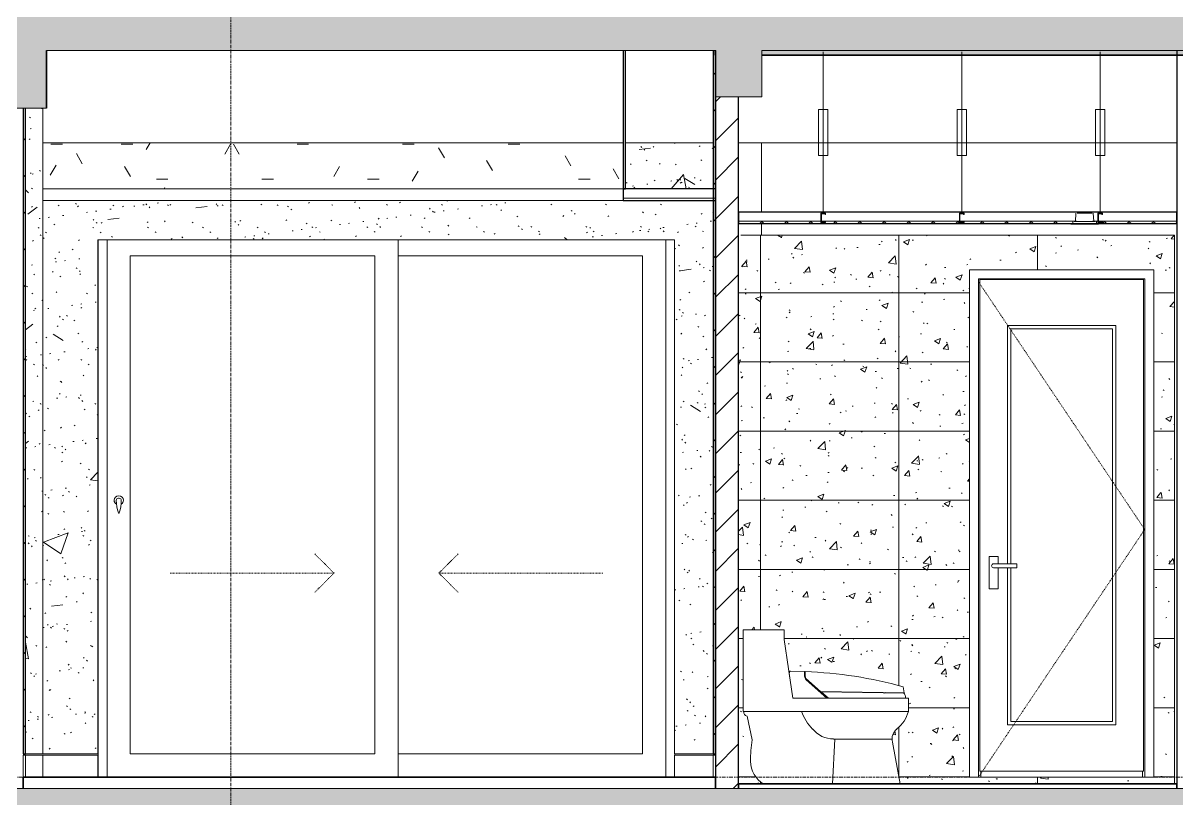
# Model space of a CAD drawing. Header units: millimetres. Extents: x -92143 to -2058, y -8802 to 35300.
# Drawn here: x -25437 to -20437, y 15705 to 19070 of the extents above; entities that cross this region are included whole.
import ezdxf

# ---------------------------------------------------------------- set-up
doc = ezdxf.new("R2010")
doc.units = ezdxf.units.MM
for name, pattern in [('Centre', [31.75, 6.35, -4.7625, 15.875, -4.7625]), ('Dash', [6.35, 3.175, -3.175]), ('Grid Line', [22.225, 12.7, -3.175, 3.175, -3.175])]:
    doc.linetypes.add(name, pattern=pattern)
for name, color, linetype, lineweight in [('0-1', 7, 'Continuous', 5), ('A-CLNG', 13, 'Continuous', 9), ('A-CLNG-1', 250, 'Continuous', 25), ('A-CLNG-2', 7, 'Continuous', 9), ('A-CLNG-PATT-1', 9, 'Continuous', 9), ('A-CLNG-PATT-3', 254, 'Continuous', 18), ('A-DETL-GENF', 92, 'Continuous', 9), ('A-DETL-GENF-1', 7, 'Continuous', 9), ('A-DETL-GENF-HDLN-1', 7, 'Dash', 9), ('A-DETL-THIN', 151, 'Continuous', 9), ('A-DOOR', 31, 'Continuous', 9), ('A-DOOR-1', 7, 'Continuous', 9), ('A-DOOR-FRAM', 31, 'Continuous', 9), ('A-DOOR-GLAZ', 31, 'Continuous', 9), ('A-DOOR-HDLN', 31, 'Dash', 18), ('A-FLOR-1', 10, 'Continuous', 35), ('A-FLOR-HRAL', 11, 'Continuous', 9), ('A-FLOR-HRAL-1', 253, 'Continuous', 18), ('A-FLOR-HRAL-2', 9, 'Continuous', 9), ('A-FLOR-LEVL-2', 51, 'Centre', 9), ('A-FLOR-PATT-1', 7, 'Continuous', 9), ('A-WALL-2', 250, 'Continuous', 25), ('A-WALL-PATT-1', 7, 'Continuous', 9), ('A-WALL-PATT-2', 9, 'Continuous', 9), ('E-LITE-EQPM', 33, 'Continuous', 9), ('E-LITE-EQPM-1', 7, 'Continuous', 9), ('I-WALL-1', 250, 'Continuous', 25), ('I-WALL-2', 7, 'Continuous', 9), ('P-SANR-FIXT', 6, 'Continuous', 9), ('P-SANR-FIXT-1', 7, 'Continuous', 9), ('S-BEAM-2', 7, 'Continuous', 9), ('S-BEAM-3', 10, 'Continuous', 35), ('S-COLS-1', 7, 'Continuous', 9), ('S-GRID-1', 1, 'Grid Line', 9)]:
    doc.layers.add(name, color=color, linetype=linetype, lineweight=lineweight)
pattern_1 = [(45, (-51987.05, 14125), (-79.5495, 79.5495), [])]
pattern_2 = [(50, (-51987.05, 14125), (1093.104, -95.634), [114.3, -1257.3]), (355, (-51987, 14125), (-211.457, 1146.34), [91.44, -1005.84]), (100.451, (-51896, 14117), (881.656, 1050.7), [97.14, -1068.54]), (46.184, (-51987, 14429.8), (1626.475, -252.257), [171.45, -1885.95]), (96.636, (-51851.5, 14408.8), (1424.42, 1484.565), [145.71, -1602.81]), (351.184, (-51987, 14429.8), (1424.43, 1484.55), [137.16, -1508.76]), (21, (-51834.65, 14353.6), (909.686, -613.59), [114.3, -1257.3]), (326, (-51834.7, 14353.6), (370.812, 1105.13), [91.44, -1005.84]), (71.451, (-51758.8, 14302.5), (1280.503, 491.528), [97.14, -1068.54]), (37.5, (-51987.05, 14125), (18.5313, 507.3303), [50.292, -943.356, 50.292, -970.788, -1009.65]), (37.5, (-51987.05, 14125), (18.5313, 507.3303), [-2014.728, 50.292, -959.358]), (7.5, (-51987.05, 14125), (400.918, 601.084), [50.292, -531.876, 50.292, -920.496, -384.81]), (7.5, (-51987.05, 14125), (400.918, 601.084), [-1552.956, 50.292, -334.518]), (327.5, (-52326.9, 14125), (813.545, -34.3737), [50.292, -330.708, 50.292, -1138.428, -1577.34]), (327.5, (-52326.9, 14125), (813.545, -34.3737), [-1569.72, 50.292, -1527.048]), (317.5, (-52479.3, 14125), (888.775, 152.56), [50.292, -445.008, 50.292, -739.14, -1120.14]), (317.5, (-52479.3, 14125), (888.775, 152.56), [-1284.732, 50.292, -1069.848])]
pattern_3 = [(37.5, (-51987.05, 14125), (-4.79953, 146.8239), [5.029, -110.795, 5.029, -124.511, -123.825]), (37.5, (-51987.05, 14125), (-4.79953, 146.8239), [-245.364, 5.029, -118.796]), (7.5, (-51987.05, 14125), (134.8574, 215.0472), [5.029, -57.455, 5.029, -99.365, -40.005]), (7.5, (-51987.05, 14125), (134.8574, 215.0472), [-166.878, 5.029, -34.976]), (327.5, (-52080.78, 14125), (237.29776, 0.4316), [5.029, -33.071, 5.029, -132.131, -179.07]), (327.5, (-52080.78, 14125), (237.29776, 0.4316), [-175.26, 5.029, -174.041]), (317.5, (-52080.78, 14125), (229.067, 66.8792), [5.029, -14.021, 5.029, -84.887, -102.87]), (317.5, (-52080.78, 14125), (229.067, 66.8792), [-108.966, 5.029, -97.841])]

# ---------------------------------------------------------------- blocks, each defined once
blk = doc.blocks.new('NCV_TKTC_KET CAU_rvt-1-TKCS_MẶT CẮT E')
at = {"layer": 'A-FLOR-PATT-1'}
h = blk.add_hatch(color=256, dxfattribs=at)
h.paths.add_polyline_path([(-48635.6, 18930), (-48635.6, 18950), (-50536.9, 18950), (-50536.9, 18930), (-48844.9, 18930)])
h.paths.add_polyline_path([(-75336.9, 18930), (-73236.9, 18930), (-73236.9, 18950), (-75336.9, 18950)])
h.paths.add_polyline_path([(-20336.9, 18930), (-20336.9, 18950), (-22235.3, 18950), (-22235.3, 18930), (-20484.2, 18930)])
h.paths.add_polyline_path([(-48435.6, 18930), (-48433.3, 18930), (-48433.3, 18950), (-48435.6, 18950)])
h.paths.add_polyline_path([(-22438.4, 18930), (-22435.3, 18930.3), (-22435.3, 18950), (-22438.4, 18950)])
h.paths.add_polyline_path([(-66936.9, 18930), (-65032.3, 18930), (-65032.3, 18950), (-66936.9, 18950)])
h.paths.add_polyline_path([(-28536.9, 18930), (-28536.9, 18950), (-30435.3, 18950), (-30435.3, 18930), (-28807.5, 18930)])
h.paths.add_polyline_path([(-30638.4, 18930), (-30635.3, 18930), (-30635.3, 18950), (-30638.4, 18950)])
h.paths.add_polyline_path([(-58736.9, 18930), (-56833.3, 18930), (-56833.3, 18950), (-58736.9, 18950)])
h.paths.add_polyline_path([(-40434.4, 18930), (-40434.4, 18950), (-42336.9, 18950), (-42336.9, 18930), (-40521.7, 18930)])
at = {"layer": 'A-FLOR-1'}
for p, q in [((-22438.4, 18950), (-22438.4, 18930)), ((-22438.4, 18930), (-22435.3, 18930)), ((-22235.3, 18930), (-20336.9, 18930))]:
    blk.add_line(p, q, dxfattribs=at)
at = {"layer": 'S-BEAM-2'}
for p, q in [((-22836.9, 18550), (-25351.9, 18550)), ((-22446.9, 18550), (-22826.9, 18550)), ((-20436.9, 18550), (-22336.9, 18550))]:
    blk.add_line(p, q, dxfattribs=at)
at = {"layer": 'S-BEAM-3'}
for p, q in [((-25335.3, 18700), (-25335.3, 18950)), ((-22436.9, 18950), (-22436.9, 18750))]:
    blk.add_line(p, q, dxfattribs=at)
blk = doc.blocks.new('DOOR_CW_01 CANH MO-PANEL KINH - DIG_02-800x2200-CỬA NHÔM KÍNH-400864-TKCS_MẶT CẮT E')
at = {"layer": 'A-DETL-GENF-HDLN-1'}
for p, q in [((-28776.5, 6673.5), (-29496.5, 7747)), ((-29496.5, 5600), (-28776.5, 6673.5))]:
    blk.add_line(p, q, dxfattribs=at)
at = {"layer": 'A-DOOR-1'}
for p, q in [((-29496.5, 7760), (-29496.5, 5600)), ((-29496.5, 7760), (-28776.5, 7760)), ((-28781.5, 7758), (-29491.5, 7758)), ((-29491.5, 7758), (-29491.5, 5626)), ((-28781.5, 5626), (-28781.5, 7758)), ((-28776.5, 5600), (-28776.5, 7760)), ((-29371.5, 6524.5), (-29371.5, 7558)), ((-29371.5, 7558), (-28901.5, 7558)), ((-28901.5, 7558), (-28901.5, 5826)), ((-29356.5, 7543), (-29356.5, 6524.5)), ((-28916.5, 7543), (-29356.5, 7543)), ((-28916.5, 5841), (-28916.5, 7543)), ((-29411.8, 6556), (-29451.3, 6556)), ((-29451.3, 6556), (-29451.3, 6416)), ((-29411.8, 6524.5), (-29411.8, 6556)), ((-29356.5, 6524.5), (-29431.5, 6524.5)), ((-29356.5, 6507.5), (-29431.5, 6507.5)), ((-29411.8, 6416), (-29411.8, 6507.5)), ((-29371.5, 5826), (-29371.5, 6507.5)), ((-29356.5, 6524.5), (-29330.7, 6524.5)), ((-29356.5, 6507.5), (-29356.5, 5841)), ((-29330.7, 6507.5), (-29356.5, 6507.5)), ((-29330.7, 6524.5), (-29330.7, 6507.5)), ((-29451.3, 6416), (-29411.8, 6416)), ((-28901.5, 5826), (-29371.5, 5826)), ((-29356.5, 5841), (-28916.5, 5841)), ((-29491.5, 5626), (-28781.5, 5626)), ((-29486.5, 5626), (-29486.5, 5600)), ((-28786.5, 5626), (-28786.5, 5600))]:
    blk.add_line(p, q, dxfattribs=at)
for start, end in [(90, 180), (180, 270)]:
    blk.add_arc((-29431.5, 6516), 8.5, start, end, dxfattribs=at)
blk = doc.blocks.new('TOILET - TOILET-400871-TKCS_MẶT CẮT E')
at = {"layer": 'P-SANR-FIXT-1'}
for p, q in [((-30517.2, 6238.8), (-30338.3, 6238.8)), ((-30517.2, 5884.5), (-30517.2, 6238.8)), ((-30338.3, 6238.8), (-30338.3, 6196.1)), ((-30338.3, 6196.1), (-30301.7, 5942.7)), ((-30317.1, 6048.9), (-30313.7, 6058.1)), ((-30311.6, 6059.4), (-30250.9, 6057.8)), ((-30248.1, 6040.7), (-30248.1, 6057.1)), ((-30301.7, 5942.7), (-30317.1, 6048.9)), ((-30181.1, 5971.6), (-30244.4, 6027.8)), ((-30243, 6022.1), (-30153.7, 5942.7)), ((-29819.2, 5965.3), (-30181.1, 5971.6)), ((-30179, 5970), (-29819.9, 5963.7)), ((-30147, 5942.7), (-30179, 5970)), ((-29822.8, 5991.3), (-29819.2, 5965.3)), ((-29813.5, 5950.7), (-29813.5, 5942.7)), ((-30153.7, 5942.7), (-30301.7, 5942.7)), ((-30301.7, 5942.7), (-29800.4, 5942.7)), ((-29813.5, 5942.7), (-30147, 5942.7)), ((-29800.4, 5942.7), (-29800.4, 5884.5)), ((-30514.1, 5884.5), (-30517.2, 5884.5)), ((-29800.4, 5884.5), (-30517.2, 5884.5)), ((-30477.9, 5760.8), (-30499.7, 5863.3)), ((-30130, 5570), (-30119.8, 5764.9)), ((-30125, 5764.9), (-29871.4, 5764.9)), ((-29869.9, 5751.5), (-29836, 5570))]:
    blk.add_line(p, q, dxfattribs=at)
for centre, radius, start, end in [((-30311.7, 6057.2), 2.2, 88.5161, 155.4839), ((-29006, 6068.4), 1244.9, 180.4858, 181.4436), ((-30310.2, 4249.5), 1808.7, 74.3662, 88.0305), ((-30226.7, 6039.8), 24, 186.6549, 227.3451), ((-30223.8, 6040.7), 24.3, 180, 212), ((-29845.4, 5943), 32.8, 13.4486, 39.0703), ((-30495.4, 5881.7), 18.9, 171.5586, 257), ((-30070.1, 5954.4), 206.2, 199.8317, 225.1361), ((-29944.9, 5924.8), 150, 309.0587, 344.4161), ((-30125, 5881.3), 116.3, 218.8786, 270), ((-29814.7, 5764.2), 56.7, 129.0587, 192.9413), ((-29921.6, 5674.2), 563, 171.1596, 180.5723), ((-30367.9, 5669.8), 116.7, 180.5723, 239.3773)]:
    blk.add_arc(centre, radius, start, end, dxfattribs=at)
blk = doc.blocks.new('LIC_10-ĐÈN LED DOWNLIGHT ÂM TRẦN_ P_6W_ ÁNH SÁNG 4000K - LIC_10-ĐÈN LED DOWNLIGHT ÂM TRẦN_ P_6W_ ÁNH SÁNG 4000K-V4-TKCS_MẶT CẮT E')
at = {"layer": 'E-LITE-EQPM-1'}
for p, q in [((-20887.9, 8009), (-20887.9, 8000)), ((-20791, 8009), (-20882.9, 8009)), ((-20881.9, 8002), (-20881.9, 8000)), ((-20874.4, 8045), (-20877, 8009)), ((-20804.4, 8045), (-20869.4, 8045)), ((-20796.9, 8009), (-20799.4, 8045)), ((-20791.9, 8000), (-20791.9, 8002)), ((-20785.9, 8000), (-20785.9, 8009)), ((-20896.9, 8000), (-20896.9, 7998)), ((-20896.9, 7998), (-20891, 7998)), ((-20776.9, 7998), (-20896.9, 7998)), ((-20893.4, 8000), (-20895.8, 8000)), ((-20876.1, 8000), (-20893.3, 8000)), ((-20782.9, 8000), (-20891, 8000)), ((-20882, 8000), (-20885.5, 8000)), ((-20878.6, 8000), (-20881.1, 8000)), ((-20800.3, 8000), (-20873.6, 8000)), ((-20853.3, 8000), (-20860.6, 8000)), ((-20813.3, 8000), (-20820.5, 8000)), ((-20780.5, 8000), (-20797.7, 8000)), ((-20792.7, 8000), (-20795.3, 8000)), ((-20788.4, 8000), (-20791.6, 8000)), ((-20782.9, 7998), (-20776.9, 7998)), ((-20778.1, 8000), (-20780.5, 8000)), ((-20776.9, 7998), (-20776.9, 8000))]:
    blk.add_line(p, q, dxfattribs=at)
blk = doc.blocks.new('Railing - Railing-942725-TKCS_MẶT CẮT E')
at = {"layer": 'A-FLOR-HRAL-1'}
for p, q in [((-25426.9, 22695), (-25436.9, 22695)), ((-25436.9, 22695), (-25436.9, 22600)), ((-25426.9, 22600), (-25426.9, 22695)), ((-25436.9, 22600), (-25426.9, 22600))]:
    blk.add_line(p, q, dxfattribs=at)
at = {"layer": 'A-FLOR-HRAL-2'}
for p, q in [((-25426.9, 22695), (-25351.9, 22695)), ((-25351.9, 22695), (-25113.5, 22695)), ((-25351.9, 22695), (-25351.9, 22600)), ((-25113.5, 22695), (-25113.5, 22600))]:
    blk.add_line(p, q, dxfattribs=at)
blk = doc.blocks.new('Railing - Railing-915901-TKCS_MẶT CẮT E')
at = {"layer": 'A-FLOR-HRAL-1'}
for p, q in [((-22436.9, 5695), (-22446.9, 5695)), ((-22446.9, 5695), (-22446.9, 5600)), ((-22436.9, 5600), (-22436.9, 5695)), ((-22446.9, 5600), (-22436.9, 5600))]:
    blk.add_line(p, q, dxfattribs=at)
blk = doc.blocks.new('Railing - Railing-915903-TKCS_MẶT CẮT E')
at = {"layer": 'A-FLOR-HRAL-2'}
for p, q in [((-22613.5, 5600), (-22613.5, 5695)), ((-22613.5, 5695), (-22446.9, 5695))]:
    blk.add_line(p, q, dxfattribs=at)
blk = doc.blocks.new('CL_01-VÁCH DỰNG THẠCH CAO CĂN HỘ LOẠI 1-5D12 - CL_01-VÁCH DỰNG THẠCH CAO CĂN HỘ LOẠI 1A-5-V202-TKCS_MẶT CẮT E')
at = {"layer": 'A-CLNG-PATT-3'}
h = blk.add_hatch(dxfattribs=at)
h.set_pattern_fill('FP_2', color=256, style=0, pattern_type=2)
h.set_pattern_definition([(0, (-51987.05, 14125), (609.6, 152.4), [50.292, -406.908, 50.292, -406.908, -2438.4]), (0, (-51987.05, 14125), (609.6, 152.4), [-914.4, 50.292, -864.108, 50.292, -406.908, -1066.8]), (0, (-51987.05, 14125), (609.6, 152.4), [-2286, 50.292, -254.508, 50.292, -711.708]), (120, (-51758.45, 14201.2), (-436.7823, 451.7291), [50.292, -406.908, 50.292, -2845.308]), (120, (-51758.45, 14201.2), (-436.7823, 451.7291), [-507.492, -406.908, 50.292, -864.108, -1524]), (120, (-51758.45, 14201.2), (-436.7823, 451.7291), [-1828.8, 50.292, -406.908, 50.292, -1016.508]), (120, (-51758.45, 14201.2), (-436.7823, 451.7291), [-2336.292, -254.508, 50.292, -711.708]), (240, (-51682.25, 14506), (-172.8177, -604.1291), [50.292, -406.908, 50.292, -406.908, -2438.4]), (240, (-51682.25, 14506), (-172.8177, -604.1291), [-914.4, 50.292, -864.108, 50.292, -406.908, -1066.8]), (240, (-51682.25, 14506), (-172.8177, -604.1291), [-2286, 50.292, -254.508, 50.292, -711.708])])
h.paths.add_polyline_path([(-22836.9, 18350), (-22836.9, 18550), (-25351.9, 18550), (-25351.9, 18350), (-22950.4, 18350)])
at = {"layer": 'A-CLNG-1'}
for p, q in [((-22836.9, 18950), (-22836.9, 18350)), ((-22826.9, 18350), (-22826.9, 18950)), ((-22836.9, 18350), (-22826.9, 18350))]:
    blk.add_line(p, q, dxfattribs=at)
at = {"layer": 'A-CLNG-2'}
blk.add_line((-22836.9, 18350), (-25351.9, 18350), dxfattribs=at)
blk = doc.blocks.new('NCV_TKTC_TANG 5_rvt-1-TKCS_MẶT CẮT E')
at = {"layer": 'A-CLNG-PATT-1'}
h = blk.add_hatch(dxfattribs=at)
h.set_pattern_fill('FP_4', color=256, style=0, pattern_type=2)
h.set_pattern_definition([(45, (-51987.05, 14125), (-53.033, 53.033), []), (135, (-51987.05, 14125), (-53.033, -53.033), [])])
h.paths.add_polyline_path([(-20484.2, 18200), (-20436.9, 18200), (-20436.9, 18210), (-20759.4, 18209), (-20759.4, 18205), (-20779.4, 18205), (-20779.4, 18210), (-20790.5, 18209), (-20790.5, 18200), (-20759.4, 18200)])
h.paths.add_polyline_path([(-22333.9, 18200), (-20883.4, 18200), (-20882.9, 18209), (-21359.4, 18207.5), (-21359.4, 18205), (-21379.4, 18205), (-21379.4, 18210), (-21959.4, 18210), (-21959.4, 18205), (-21979.4, 18205), (-21979.4, 18210), (-22336.9, 18210), (-22336.9, 18200)])
h.paths.add_polyline_path([(-20776.9, 18207.5), (-20760.8, 18209), (-20761.9, 18210), (-20776.9, 18209)])
h.paths.add_polyline_path([(-21961.9, 18207.5), (-21961.9, 18210), (-21976.9, 18210), (-21976.9, 18207.5)])
h.paths.add_polyline_path([(-21376.9, 18207.5), (-21361.9, 18207.5), (-21361.9, 18210), (-21376.9, 18210)])
at = {"layer": 'A-WALL-PATT-1'}
h = blk.add_hatch(dxfattribs=at)
h.set_pattern_fill('FP_5', color=256, style=0, pattern_type=2)
h.set_pattern_definition(pattern_1)
h.paths.add_polyline_path([(-22446.9, 15900), (-22436.9, 15900), (-22436.9, 18950), (-22446.9, 18950), (-22446.9, 16934.8)])
h = blk.add_hatch(dxfattribs=at)
h.set_pattern_fill('FP_5', color=256, style=0, pattern_type=2)
h.set_pattern_definition(pattern_1)
h.paths.add_polyline_path([(-25436.9, 15900), (-25426.9, 15900), (-25426.9, 18700), (-25436.9, 18700), (-25436.9, 16934.8)])
at = {"layer": 'A-WALL-PATT-2'}
h = blk.add_hatch(dxfattribs=at)
h.set_pattern_fill('FP_1', color=256, style=0, pattern_type=2)
h.set_pattern_definition([(45, (-51987.05, 14125), (-84.8528, 84.8528), [])])
h.paths.add_polyline_path([(-22436.9, 15750), (-22336.9, 15750), (-22336.9, 18750), (-22435.3, 18750), (-22436.9, 16934.8)])
h = blk.add_hatch(dxfattribs=at)
h.set_pattern_fill('FP_7', color=256, style=0, pattern_type=2)
h.set_pattern_definition(pattern_2)
h.paths.add_polyline_path([(-25426.9, 15900), (-25361.9, 15900), (-25361.9, 18700), (-25426.9, 18700), (-25426.9, 16934.8)])
h = blk.add_hatch(dxfattribs=at)
h.set_pattern_fill('FP_6', color=256, style=0, pattern_type=2)
h.set_pattern_definition(pattern_3)
h.paths.add_polyline_path([(-25426.9, 15900), (-25361.9, 15900), (-25361.9, 18700), (-25426.9, 18700), (-25426.9, 16934.8)])
h = blk.add_hatch(dxfattribs=at)
h.set_pattern_fill('FP_7', color=256, style=0, pattern_type=2)
h.set_pattern_definition(pattern_2)
h.paths.add_polyline_path([(-25351.9, 15900), (-25351.9, 18700), (-25361.9, 18700), (-25361.9, 15900)])
h = blk.add_hatch(dxfattribs=at)
h.set_pattern_fill('FP_6', color=256, style=0, pattern_type=2)
h.set_pattern_definition(pattern_3)
h.paths.add_polyline_path([(-25351.9, 15900), (-25351.9, 18700), (-25361.9, 18700), (-25361.9, 15900)])
h = blk.add_hatch(dxfattribs=at)
h.set_pattern_fill('FP_7', color=256, style=0, pattern_type=2)
h.set_pattern_definition(pattern_2)
h.paths.add_polyline_path([(-25351.9, 15900), (-25113.5, 15900), (-25113.5, 18130), (-22613.5, 18130), (-22613.5, 15900), (-22446.9, 15900), (-22446.9, 18300), (-25351.9, 18300), (-25351.9, 16433.7)])
h.paths.add_polyline_path([(-22446.9, 18350), (-22446.9, 18550), (-22826.9, 18550), (-22826.9, 18350), (-22570.4, 18350)])
h = blk.add_hatch(dxfattribs=at)
h.set_pattern_fill('FP_6', color=256, style=0, pattern_type=2)
h.set_pattern_definition(pattern_3)
h.paths.add_polyline_path([(-25351.9, 15900), (-25113.5, 15900), (-25113.5, 18130), (-22613.5, 18130), (-22613.5, 15900), (-22446.9, 15900), (-22446.9, 18300), (-25351.9, 18300), (-25351.9, 16433.7)])
h.paths.add_polyline_path([(-22446.9, 18350), (-22446.9, 18550), (-22826.9, 18550), (-22826.9, 18350), (-22570.4, 18350)])
h = blk.add_hatch(dxfattribs=at)
h.set_pattern_fill('FP_18', color=256, style=0, pattern_type=2)
h.set_pattern_definition([(50, (-51987.05, 14125), (273.276, -23.909), [28.575, -314.325]), (355, (-51987.05, 14125), (-52.8646, 286.585), [22.86, -251.46]), (100.451, (-51964.28, 14123), (220.4138, 262.6745), [24.285, -267.135]), (46.184, (-51987.05, 14201.2), (406.6187, -63.0646), [42.862, -471.487]), (96.636, (-51953.17, 14195.94), (356.104, 371.1414), [36.428, -400.703]), (351.184, (-51987.05, 14201.2), (356.1075, 371.138), [34.29, -377.19]), (21, (-51948.95, 14182.15), (227.4212, -153.3982), [28.575, -314.325]), (326, (-51948.95, 14182.15), (92.7027, 276.2822), [22.86, -251.46]), (71.451, (-51930, 14169.37), (320.1254, 122.8816), [24.285, -267.135]), (37.5, (-51987.05, 14125), (4.63248, 126.8326), [5.029, -243.383, 5.029, -250.241, -252.413]), (37.5, (-51987.05, 14125), (4.63248, 126.8326), [-503.682, 5.029, -247.383]), (7.5, (-51987.05, 14125), (100.22916, 150.2711), [5.029, -140.513, 5.029, -237.668, -96.203]), (7.5, (-51987.05, 14125), (100.22916, 150.2711), [-388.239, 5.029, -91.173]), (327.5, (-52072.01, 14125), (203.38684, -8.5935), [5.029, -90.221, 5.029, -292.151, -394.335]), (327.5, (-52072.01, 14125), (203.38684, -8.5935), [-392.43, 5.029, -389.306]), (317.5, (-52110.11, 14125), (222.1944, 38.1398), [5.029, -118.796, 5.029, -192.329, -280.035]), (317.5, (-52110.11, 14125), (222.1944, 38.1398), [-321.183, 5.029, -275.006])])
h.paths.add_polyline_path([(-22336.9, 15770), (-22226.9, 15770), (-22238.8, 15777.1), (-22257.8, 15795.4), (-22272.2, 15817.6), (-22281.3, 15842.4), (-22284.5, 15868.6), (-22283.1, 15914.8), (-22277.9, 15960.8), (-22299.7, 16063.3), (-22307.9, 16067.6), (-22313.2, 16075.2), (-22314.1, 16084.5), (-22317.2, 16084.5), (-22317.2, 16438.8), (-22138.3, 16438.8), (-22138.3, 16396.1), (-22117.1, 16248.9), (-22111.6, 16259.4), (-22050.9, 16257.8), (-22049.2, 16231.5), (-22043, 16222.1), (-21953.7, 16142.7), (-21947, 16142.7), (-21979, 16170), (-21619.2, 16162.5), (-21613.5, 16150.7), (-21613.5, 16142.7), (-21600.4, 16142.7), (-21600.4, 16084.5), (-21613.5, 16053), (-21633.3, 16025.4), (-21659.2, 15999.3), (-21665.9, 15988.5), (-21670, 15976.6), (-21671.4, 15964.1), (-21669.9, 15951.5), (-21636, 15770), (-20446.9, 15770), (-20446.9, 18150), (-22336.9, 18150), (-22336.9, 16934.8)])
h.paths.add_polyline_path([(-21336.5, 15800), (-21336.5, 18000), (-20536.5, 18000), (-20536.5, 15800), (-21100.8, 15800)])
h.paths.add_polyline_path([(-21619.2, 16165.3), (-21981.1, 16171.6), (-22045.2, 16230.4), (-22048.1, 16246.9), (-22046.7, 16257), (-21904.7, 16246.5), (-21762.7, 16224.5), (-21622.8, 16191.3), (-21619.9, 16170.8)])
h = blk.add_hatch(dxfattribs=at)
h.set_pattern_fill('FP_78', color=256, style=0, pattern_type=2)
h.set_pattern_definition([(0, (-20441.94, 15800), (0, 300), []), (90, (-20441.94, 15800), (-600, 4e-14), [])])
h.paths.add_polyline_path([(-22336.9, 15770), (-22226.9, 15770), (-22238.8, 15777.1), (-22257.8, 15795.4), (-22272.2, 15817.6), (-22281.3, 15842.4), (-22284.5, 15868.6), (-22283.1, 15914.8), (-22277.9, 15960.8), (-22299.7, 16063.3), (-22307.9, 16067.6), (-22313.2, 16075.2), (-22314.1, 16084.5), (-22317.2, 16084.5), (-22317.2, 16438.8), (-22138.3, 16438.8), (-22138.3, 16396.1), (-22117.1, 16248.9), (-22111.6, 16259.4), (-22050.9, 16257.8), (-22049.2, 16231.5), (-22043, 16222.1), (-21953.7, 16142.7), (-21947, 16142.7), (-21979, 16170), (-21619.2, 16162.5), (-21613.5, 16150.7), (-21613.5, 16142.7), (-21600.4, 16142.7), (-21600.4, 16084.5), (-21613.5, 16053), (-21633.3, 16025.4), (-21659.2, 15999.3), (-21665.9, 15988.5), (-21670, 15976.6), (-21671.4, 15964.1), (-21669.9, 15951.5), (-21636, 15770), (-20446.9, 15770), (-20446.9, 18150), (-22336.9, 18150), (-22336.9, 16934.8)])
h.paths.add_polyline_path([(-21336.5, 15800), (-21336.5, 18000), (-20536.5, 18000), (-20536.5, 15800), (-21100.8, 15800)])
h.paths.add_polyline_path([(-21619.2, 16165.3), (-21981.1, 16171.6), (-22045.2, 16230.4), (-22048.1, 16246.9), (-22046.7, 16257), (-21904.7, 16246.5), (-21762.7, 16224.5), (-21622.8, 16191.3), (-21619.9, 16170.8)])
at = {"layer": 'A-CLNG-1'}
for p, q in [((-22436.9, 18350), (-22836.9, 18350)), ((-22836.9, 18350), (-22836.9, 18300)), ((-22436.9, 18300), (-22436.9, 18350)), ((-22836.9, 18300), (-22436.9, 18300)), ((-20436.9, 18250), (-22336.9, 18250)), ((-22336.9, 18250), (-22336.9, 18200)), ((-20436.9, 18200), (-20436.9, 18250)), ((-22336.9, 18200), (-20891, 18200)), ((-20782.9, 18200), (-20436.9, 18200))]:
    blk.add_line(p, q, dxfattribs=at)
at = {"layer": 'A-CLNG-2'}
for p, q in [((-25351.9, 18350), (-22836.9, 18350)), ((-22436.9, 18310), (-22836.9, 18310)), ((-22836.9, 18300), (-25351.9, 18300)), ((-21979.1, 18210), (-22336.9, 18210)), ((-21960.1, 18210), (-21976.9, 18210)), ((-21379.1, 18210), (-21959.4, 18210)), ((-21360.1, 18210), (-21376.9, 18210)), ((-20871.5, 18210), (-21359.4, 18210)), ((-20779.1, 18210), (-20802.3, 18210)), ((-20760.1, 18210), (-20776.9, 18210)), ((-20436.9, 18210), (-20759.4, 18210))]:
    blk.add_line(p, q, dxfattribs=at)
at = {"layer": 'A-FLOR-1'}
for p, q in [((-22436.9, 15800), (-25436.9, 15800)), ((-25436.9, 15800), (-25436.9, 15750)), ((-22436.9, 15750), (-22436.9, 15800)), ((-20436.9, 15770), (-22336.9, 15770)), ((-22336.9, 15770), (-22336.9, 15750)), ((-20436.9, 15750), (-20436.9, 15770))]:
    blk.add_line(p, q, dxfattribs=at)
at = {"layer": 'A-WALL-2'}
for p, q in [((-22436.9, 18950), (-22436.9, 15750)), ((-20436.9, 18950), (-20436.9, 15750)), ((-22336.9, 15750), (-22336.9, 18750))]:
    blk.add_line(p, q, dxfattribs=at)
at = {"layer": 'I-WALL-1'}
for p, q in [((-22446.9, 18950), (-22446.9, 15900)), ((-22436.9, 15900), (-22436.9, 18950)), ((-25436.9, 18700), (-25436.9, 15900)), ((-25426.9, 15900), (-25426.9, 18700)), ((-25436.9, 15900), (-25426.9, 15900)), ((-22446.9, 15900), (-22436.9, 15900))]:
    blk.add_line(p, q, dxfattribs=at)
at = {"layer": 'I-WALL-2'}
for p, q in [((-25351.9, 18700), (-25351.9, 15900)), ((-25113.5, 15900), (-25113.5, 18130)), ((-25113.5, 18130), (-22613.5, 18130)), ((-22613.5, 18130), (-22613.5, 15900)), ((-20446.9, 18150), (-22326.9, 18150)), ((-20446.9, 15770), (-20446.9, 18150)), ((-21336.5, 15800), (-21336.5, 18000)), ((-21336.5, 18000), (-20536.5, 18000)), ((-20536.5, 18000), (-20536.5, 15800)), ((-25426.9, 15900), (-25361.9, 15900)), ((-25351.9, 15900), (-25361.9, 15900)), ((-25351.9, 15900), (-25113.5, 15900)), ((-22613.5, 15900), (-22446.9, 15900)), ((-20536.5, 15800), (-21336.5, 15800))]:
    blk.add_line(p, q, dxfattribs=at)
at = {"layer": 'S-COLS-1'}
for p, q in [((-22236.9, 18550), (-22236.9, 18250)), ((-22236.9, 18200), (-22236.9, 18150))]:
    blk.add_line(p, q, dxfattribs=at)
at = {"layer": 'A-CLNG'}
blk.add_blockref('CL_01-VÁCH DỰNG THẠCH CAO CĂN HỘ LOẠI 1-5D12 - CL_01-VÁCH DỰNG THẠCH CAO CĂN HỘ LOẠI 1A-5-V202-TKCS_MẶT CẮT E', (0, 0), dxfattribs=at)
at = {"layer": 'A-DOOR'}
blk.add_blockref('DOOR_CW_01 CANH MO-PANEL KINH - DIG_02-800x2200-CỬA NHÔM KÍNH-400864-TKCS_MẶT CẮT E', (8200, 10200), dxfattribs=at)
at = {"layer": 'A-FLOR-HRAL'}
for name, p in [('Railing - Railing-942725-TKCS_MẶT CẮT E', (0, -6800)), ('Railing - Railing-915903-TKCS_MẶT CẮT E', (0, 10200)), ('Railing - Railing-915901-TKCS_MẶT CẮT E', (0, 10200))]:
    blk.add_blockref(name, p, dxfattribs=at)
at = {"layer": 'E-LITE-EQPM'}
blk.add_blockref('LIC_10-ĐÈN LED DOWNLIGHT ÂM TRẦN_ P_6W_ ÁNH SÁNG 4000K - LIC_10-ĐÈN LED DOWNLIGHT ÂM TRẦN_ P_6W_ ÁNH SÁNG 4000K-V4-TKCS_MẶT CẮT E', (0, 10200), dxfattribs=at)
at = {"layer": 'P-SANR-FIXT'}
blk.add_blockref('TOILET - TOILET-400871-TKCS_MẶT CẮT E', (8200, 10200), dxfattribs=at)
blk = doc.blocks.new('DEG_02-DEG_03 - DEG_02-2500x2400mm-CỬA ĐI 02 CÁNH TRƯỢT-V79-TKCS_MẶT CẮT E')
at = {"layer": 'A-DOOR'}
for p, q in [((-38760.3, 5600), (-38760.3, 7930)), ((-39920.3, 5700), (-39920.3, 7860)), ((-39920.3, 7860), (-38860.3, 7860)), ((-38860.3, 7860), (-38860.3, 5700)), ((-38860.3, 5700), (-39920.3, 5700))]:
    blk.add_line(p, q, dxfattribs=at)
at = {"layer": 'A-DOOR', "flags": 128}
blk.add_lwpolyline([(-39968.8, 6808.7), (-39968.8, 6808.7), (-39968.8, 6808.7), (-39968.8, 6808.7), (-39968.8, 6808.7), (-39968.9, 6808.7), (-39968.9, 6808.7), (-39968.9, 6808.7), (-39968.9, 6808.7), (-39968.9, 6808.7), (-39969, 6808.7), (-39969, 6808.7), (-39969, 6808.7), (-39969, 6808.7), (-39969.1, 6808.7), (-39969.1, 6808.7), (-39969.1, 6808.7), (-39969.2, 6808.7), (-39969.2, 6808.7), (-39969.3, 6808.7), (-39969.3, 6808.7), (-39969.4, 6808.7), (-39969.4, 6808.7), (-39969.5, 6808.7), (-39969.5, 6808.7), (-39969.6, 6808.7), (-39969.6, 6808.7), (-39969.7, 6808.7), (-39969.7, 6808.7), (-39969.8, 6808.7), (-39969.8, 6808.7), (-39969.9, 6808.7), (-39969.9, 6808.7), (-39970, 6808.7), (-39970.1, 6808.7), (-39970.1, 6808.7), (-39970.2, 6808.7), (-39970.2, 6808.7), (-39970.3, 6808.7), (-39970.4, 6808.7), (-39970.4, 6808.7), (-39970.5, 6808.7), (-39970.5, 6808.7), (-39970.6, 6808.7), (-39970.7, 6808.7), (-39970.7, 6808.7), (-39970.8, 6808.7), (-39970.8, 6808.7), (-39970.9, 6808.7), (-39970.9, 6808.7), (-39971, 6808.7), (-39971, 6808.7), (-39971.1, 6808.7), (-39971.1, 6808.7), (-39971.2, 6808.7), (-39971.2, 6808.7), (-39971.3, 6808.7), (-39971.3, 6808.7), (-39971.4, 6808.7), (-39971.4, 6808.7), (-39971.5, 6808.7), (-39971.5, 6808.7), (-39971.5, 6808.7), (-39971.6, 6808.7), (-39971.6, 6808.7), (-39971.6, 6808.7), (-39971.7, 6808.7), (-39971.7, 6808.7), (-39971.7, 6808.7), (-39971.7, 6808.7), (-39971.7, 6808.7), (-39971.8, 6808.7), (-39971.8, 6808.7), (-39971.8, 6808.7), (-39971.8, 6808.7), (-39971.8, 6808.7), (-39971.8, 6808.7)], dxfattribs=at)
at = {"layer": 'A-DOOR'}
for centre, radius, start, end in [((-39970.3, 6800), 20, 0, 180), ((-39971.8, 6799.2), 9.45, 90, 180), ((-39968.8, 6799.2), 9.45, 0, 90), ((-39970.3, 6800), 20, 180, 240), ((-39816.5, 6799.2), 164.8, 180, 199.134), ((-40124.1, 6799.2), 164.8, 340.866, 0), ((-39970.3, 6800), 20, 300, 0), ((-39969.9, 6746), 2.34, 199.134, 261.031), ((-39970.7, 6746), 2.34, 278.969, 340.866)]:
    blk.add_arc(centre, radius, start, end, dxfattribs=at)
at = {"layer": 'A-DOOR-FRAM'}
for p, q in [((-40060.3, 7930), (-40060.3, 5600)), ((-40020.3, 5600), (-40020.3, 7930)), ((-37600.3, 5600), (-37600.3, 7930)), ((-37560.3, 5695), (-37560.3, 5700))]:
    blk.add_line(p, q, dxfattribs=at)
at = {"layer": 'A-DOOR-GLAZ'}
for p, q in [((-37700.3, 7860), (-38760.3, 7860)), ((-37700.3, 5700), (-37700.3, 7860)), ((-38760.3, 5700), (-37700.3, 5700))]:
    blk.add_line(p, q, dxfattribs=at)
at = {"layer": 'A-DOOR-HDLN'}
for p, q in [((-39037.6, 6484.2), (-39122.4, 6569.1)), ((-38583.1, 6484.2), (-38498.2, 6569.1)), ((-39747.6, 6484.2), (-39037.6, 6484.2)), ((-39037.6, 6484.2), (-39122.4, 6399.4)), ((-38583.1, 6484.2), (-38498.2, 6399.4)), ((-37873.1, 6484.2), (-38583.1, 6484.2))]:
    blk.add_line(p, q, dxfattribs=at)
blk = doc.blocks.new('Repeating Detail - THANH TREO TRẦN 700-V208-TKCS_MẶT CẮT E')
at = {"layer": 'A-DETL-GENF'}
for points in [[(-66377.4, 28405), (-66357.4, 28405), (-66357.4, 28411), (-66359.9, 28407.5), (-66374.9, 28407.5), (-66374.9, 28442.5), (-66359.9, 28442.5), (-66357.4, 28439), (-66357.4, 28445), (-66377.4, 28445)], [(-65777.4, 28405), (-65757.4, 28405), (-65757.4, 28411), (-65759.9, 28407.5), (-65774.9, 28407.5), (-65774.9, 28442.5), (-65759.9, 28442.5), (-65757.4, 28439), (-65757.4, 28445), (-65777.4, 28445)], [(-65177.4, 28405), (-65157.4, 28405), (-65157.4, 28411), (-65159.9, 28407.5), (-65174.9, 28407.5), (-65174.9, 28442.5), (-65159.9, 28442.5), (-65157.4, 28439), (-65157.4, 28445), (-65177.4, 28445)]]:
    blk.add_hatch(color=256, dxfattribs=at).paths.add_polyline_path(points)
for p, q in [((-66367.4, 28445), (-66367.4, 29145)), ((-65767.4, 28445), (-65767.4, 29145)), ((-65167.4, 28445), (-65167.4, 29145)), ((-66387.4, 28895), (-66347.4, 28895)), ((-66387.4, 28695), (-66387.4, 28895)), ((-66347.4, 28895), (-66347.4, 28695)), ((-65787.4, 28895), (-65747.4, 28895)), ((-65787.4, 28695), (-65787.4, 28895)), ((-65747.4, 28895), (-65747.4, 28695)), ((-65187.4, 28895), (-65147.4, 28895)), ((-65187.4, 28695), (-65187.4, 28895)), ((-65147.4, 28895), (-65147.4, 28695)), ((-66347.4, 28695), (-66387.4, 28695)), ((-65747.4, 28695), (-65787.4, 28695)), ((-65147.4, 28695), (-65187.4, 28695)), ((-66357.4, 28445), (-66377.4, 28445)), ((-66377.4, 28445), (-66377.4, 28405)), ((-66357.4, 28445), (-66377.4, 28445)), ((-66377.4, 28445), (-66377.4, 28405)), ((-66377.4, 28405), (-66357.4, 28405)), ((-66377.4, 28405), (-66357.4, 28405)), ((-66374.9, 28442.5), (-66359.9, 28442.5)), ((-66374.9, 28407.5), (-66374.9, 28442.5)), ((-66374.9, 28407.5), (-66374.9, 28442.5)), ((-66374.9, 28442.5), (-66359.9, 28442.5)), ((-66359.9, 28407.5), (-66374.9, 28407.5)), ((-66359.9, 28407.5), (-66374.9, 28407.5)), ((-66359.9, 28442.5), (-66359.9, 28439)), ((-66359.9, 28442.5), (-66359.9, 28439)), ((-66359.9, 28439), (-66357.4, 28439)), ((-66359.9, 28439), (-66357.4, 28439)), ((-66357.4, 28411), (-66359.9, 28411)), ((-66359.9, 28411), (-66359.9, 28407.5)), ((-66357.4, 28411), (-66359.9, 28411)), ((-66359.9, 28411), (-66359.9, 28407.5)), ((-66357.4, 28439), (-66357.4, 28445)), ((-66357.4, 28439), (-66357.4, 28445)), ((-66357.4, 28405), (-66357.4, 28411)), ((-66357.4, 28405), (-66357.4, 28411)), ((-65757.4, 28445), (-65777.4, 28445)), ((-65777.4, 28445), (-65777.4, 28405)), ((-65757.4, 28445), (-65777.4, 28445)), ((-65777.4, 28445), (-65777.4, 28405)), ((-65777.4, 28405), (-65757.4, 28405)), ((-65777.4, 28405), (-65757.4, 28405)), ((-65774.9, 28442.5), (-65759.9, 28442.5)), ((-65774.9, 28407.5), (-65774.9, 28442.5)), ((-65774.9, 28407.5), (-65774.9, 28442.5)), ((-65774.9, 28442.5), (-65759.9, 28442.5)), ((-65759.9, 28407.5), (-65774.9, 28407.5)), ((-65759.9, 28407.5), (-65774.9, 28407.5)), ((-65759.9, 28442.5), (-65759.9, 28439)), ((-65759.9, 28442.5), (-65759.9, 28439)), ((-65759.9, 28439), (-65757.4, 28439)), ((-65759.9, 28439), (-65757.4, 28439)), ((-65757.4, 28411), (-65759.9, 28411)), ((-65759.9, 28411), (-65759.9, 28407.5)), ((-65757.4, 28411), (-65759.9, 28411)), ((-65759.9, 28411), (-65759.9, 28407.5)), ((-65757.4, 28439), (-65757.4, 28445)), ((-65757.4, 28439), (-65757.4, 28445)), ((-65757.4, 28405), (-65757.4, 28411)), ((-65757.4, 28405), (-65757.4, 28411)), ((-65157.4, 28445), (-65177.4, 28445)), ((-65177.4, 28445), (-65177.4, 28405)), ((-65157.4, 28445), (-65177.4, 28445)), ((-65177.4, 28445), (-65177.4, 28405)), ((-65177.4, 28405), (-65157.4, 28405)), ((-65177.4, 28405), (-65157.4, 28405)), ((-65174.9, 28442.5), (-65159.9, 28442.5)), ((-65174.9, 28407.5), (-65174.9, 28442.5)), ((-65174.9, 28407.5), (-65174.9, 28442.5)), ((-65174.9, 28442.5), (-65159.9, 28442.5)), ((-65159.9, 28407.5), (-65174.9, 28407.5)), ((-65159.9, 28407.5), (-65174.9, 28407.5)), ((-65159.9, 28442.5), (-65159.9, 28439)), ((-65159.9, 28442.5), (-65159.9, 28439)), ((-65159.9, 28439), (-65157.4, 28439)), ((-65159.9, 28439), (-65157.4, 28439)), ((-65157.4, 28411), (-65159.9, 28411)), ((-65159.9, 28411), (-65159.9, 28407.5)), ((-65157.4, 28411), (-65159.9, 28411)), ((-65159.9, 28411), (-65159.9, 28407.5)), ((-65157.4, 28439), (-65157.4, 28445)), ((-65157.4, 28439), (-65157.4, 28445)), ((-65157.4, 28405), (-65157.4, 28411)), ((-65157.4, 28405), (-65157.4, 28411))]:
    blk.add_line(p, q, dxfattribs=at)

msp = doc.modelspace()

# ---------------------------------------------------------------- hatches: boundary and pattern name
at = {"layer": 'A-DETL-GENF-1'}
for points in [[(-17236.9, 18550), (-17236.9, 19150), (-78233.3, 19150), (-78233.3, 18550), (-77935.7, 18550), (-77935.7, 18950), (-73233.6, 18950), (-73233.6, 18750), (-73033.3, 18750), (-73033.3, 18950), (-70108.5, 18950), (-70108.5, 18700), (-69708.5, 18700), (-69708.5, 18950), (-65032.3, 18950), (-65032.3, 18750), (-64832.3, 18750), (-64832.3, 18950), (-61933.6, 18950), (-61933.6, 18700), (-61533.6, 18700), (-61533.6, 18950), (-56833.3, 18950), (-56833.3, 18750), (-56633.3, 18750), (-56633.3, 18950), (-53733.2, 18950), (-53733.2, 18700), (-53333.2, 18700), (-53333.2, 18950), (-48635.6, 18950), (-48635.6, 18750), (-48435.6, 18750), (-48435.6, 18950), (-45535.3, 18950), (-45535.3, 18700), (-45134.4, 18700), (-45134.4, 18950), (-40434.4, 18950), (-40434.4, 18750), (-40234.4, 18750), (-40234.4, 18950), (-37436.9, 18950), (-37436.9, 18700), (-37037.4, 18700), (-37037.4, 18950), (-33860.3, 18950), (-33860.3, 18700), (-33436.9, 18700), (-33436.9, 18950), (-30635.3, 18950), (-30635.3, 18750), (-30435.3, 18750), (-30435.3, 18950), (-25735.7, 18950), (-25735.7, 18700), (-25335.7, 18700), (-25335.7, 18950), (-22435.3, 18950), (-22435.3, 18750), (-22235.3, 18750), (-22235.3, 18950), (-17535.3, 18950), (-17535.3, 18550)], [(-77935.7, 15150), (-77935.7, 15550), (-73233.6, 15550), (-73233.6, 15350), (-73033.3, 15350), (-73033.3, 15550), (-70108.5, 15550), (-70108.5, 15300), (-69708.5, 15300), (-69708.5, 15550), (-65032.3, 15550), (-65032.3, 15350), (-64832.3, 15350), (-64832.3, 15550), (-61933.6, 15550), (-61933.6, 15300), (-61533.6, 15300), (-61533.6, 15550), (-56833.3, 15550), (-56833.3, 15350), (-56633.3, 15350), (-56633.3, 15550), (-53733.2, 15550), (-53733.2, 15300), (-53333.2, 15300), (-53333.2, 15550), (-48635.6, 15550), (-48635.6, 15350), (-48435.6, 15350), (-48435.6, 15550), (-45535.3, 15550), (-45535.3, 15300), (-45134.4, 15300), (-45134.4, 15550), (-40434.4, 15550), (-40434.4, 15350), (-40234.4, 15350), (-40234.4, 15550), (-37436.9, 15550), (-37436.9, 15300), (-37037.4, 15300), (-37037.4, 15550), (-33860.3, 15550), (-33860.3, 15300), (-33436.9, 15300), (-33436.9, 15550), (-30635.3, 15550), (-30635.3, 15350), (-30435.3, 15350), (-30435.3, 15550), (-25735.7, 15550), (-25735.7, 15300), (-25335.7, 15300), (-25335.7, 15550), (-22435.3, 15550), (-22435.3, 15350), (-22235.3, 15350), (-22235.3, 15550), (-17535.3, 15550), (-17535.3, 15150), (-17236.9, 15150), (-17236.9, 15750), (-78233.3, 15750), (-78233.3, 15150)]]:
    msp.add_hatch(color=256, dxfattribs=at).paths.add_polyline_path(points)

# ---------------------------------------------------------------- linework, layer by layer
at = {"layer": 'A-DETL-THIN'}
for p, q in [((-25335.7, 18700), (-25335.7, 18950)), ((-25335.7, 18950), (-22435.3, 18950)), ((-22435.3, 18950), (-22435.3, 18750)), ((-22235.3, 18750), (-22235.3, 18950)), ((-22235.3, 18950), (-17535.3, 18950)), ((-22435.3, 18750), (-22235.3, 18750)), ((-25735.7, 18700), (-25335.7, 18700)), ((-17236.9, 15750), (-33857.4, 15750))]:
    msp.add_line(p, q, dxfattribs=at)
at = {"layer": 'A-FLOR-LEVL-2'}
msp.add_line((-92142.8, 15800), (-5549.7, 15800), dxfattribs=at)
at = {"layer": 'S-GRID-1'}
msp.add_line((-24536.9, -1796.5), (-24536.9, 30542.5), dxfattribs=at)

# ---------------------------------------------------------------- block references
at = {"layer": '0-1'}
for name in ['NCV_TKTC_KET CAU_rvt-1-TKCS_MẶT CẮT E', 'NCV_TKTC_TANG 5_rvt-1-TKCS_MẶT CẮT E']:
    msp.add_blockref(name, (0, 0), dxfattribs=at)
at = {"layer": 'A-DETL-GENF'}
msp.add_blockref('Repeating Detail - THANH TREO TRẦN 700-V208-TKCS_MẶT CẮT E', (44397.9, -10200), dxfattribs=at)
at = {"layer": 'A-DOOR'}
msp.add_blockref('DEG_02-DEG_03 - DEG_02-2500x2400mm-CỬA ĐI 02 CÁNH TRƯỢT-V79-TKCS_MẶT CẮT E', (14947.9, 10200), dxfattribs=at)

doc.saveas('drawing.dxf')
